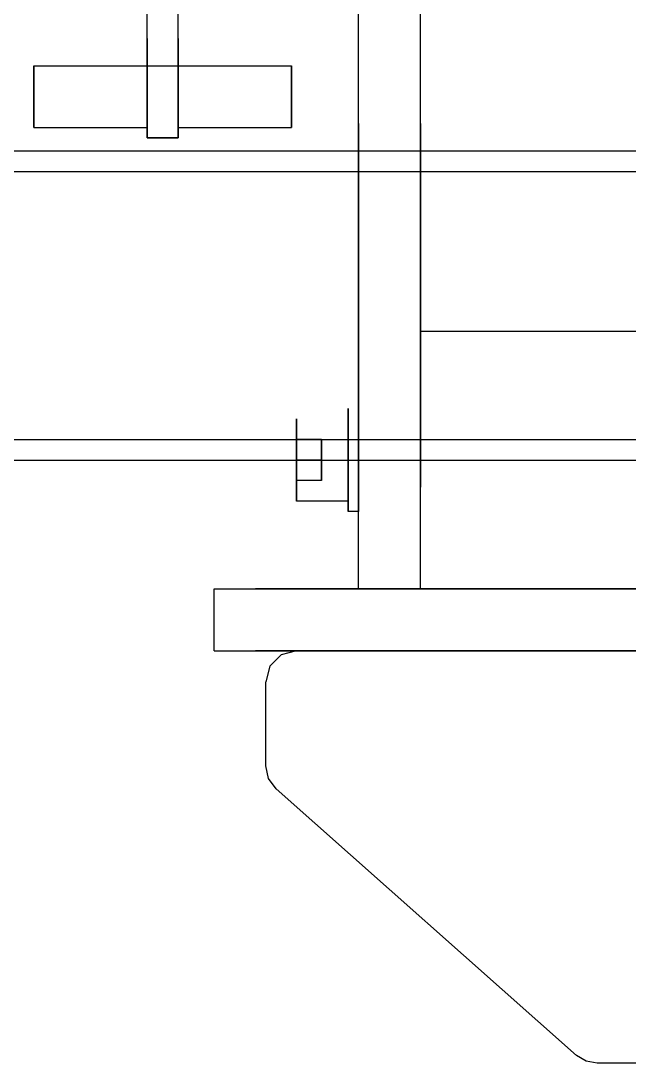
# Model space of a CAD drawing. Header units: millimetres. Extents: x -201 to 3037, y -406 to 3230.
# Drawn here: x 2282.5 to 2400.5, y 1040 to 1242.2 of the extents above; entities that cross this region are included whole.
import ezdxf

# ---------------------------------------------------------------- set-up
doc = ezdxf.new("R2010")
doc.units = ezdxf.units.MM
doc.layers.add('HIDDEN', color=8, linetype='Continuous')
doc.layers.add('VISIBLE', color=7, linetype='Continuous')

msp = doc.modelspace()

# ---------------------------------------------------------------- linework, layer by layer
at = {"layer": 'HIDDEN'}
for points in [[(2307, 1219.5), (2307, 1376)], [(2313, 1219.5), (2313, 1376)], [(2348, 1132), (2348, 1342)], [(2360, 1132), (2360, 1342)], [(2307, 1232.5), (2307, 1233.2), (2307, 1233.89), (2307, 1234.56), (2307, 1235.21), (2307, 1235.83), (2307, 1236.4), (2307, 1236.92), (2307, 1237.39), (2307, 1237.79), (2307, 1238.13), (2307, 1238.4), (2307, 1238.59), (2307, 1238.71), (2307, 1238.75)], [(2307, 1238.75), (2307, 1238.71), (2307, 1238.59), (2307, 1238.4), (2307, 1238.13), (2307, 1237.79), (2307, 1237.39), (2307, 1236.92), (2307, 1236.4), (2307, 1235.83), (2307, 1235.21), (2307, 1234.56), (2307, 1233.89), (2307, 1233.2), (2307, 1232.5)], [(2313, 1232.5), (2313, 1233.2), (2313, 1233.89), (2313, 1234.56), (2313, 1235.21), (2313, 1235.83), (2313, 1236.4), (2313, 1236.92), (2313, 1237.39), (2313, 1237.79), (2313, 1238.13), (2313, 1238.4), (2313, 1238.59), (2313, 1238.71), (2313, 1238.75)], [(2313, 1238.75), (2313, 1238.71), (2313, 1238.59), (2313, 1238.4), (2313, 1238.13), (2313, 1237.79), (2313, 1237.39), (2313, 1236.92), (2313, 1236.4), (2313, 1235.83), (2313, 1235.21), (2313, 1234.56), (2313, 1233.89), (2313, 1233.2), (2313, 1232.5)], [(2285, 1221.5), (2285, 1221.65), (2285, 1222.09), (2285, 1222.81), (2285, 1223.76), (2285, 1224.9), (2285, 1226.16), (2285, 1227.5), (2285, 1228.84), (2285, 1230.1), (2285, 1231.24), (2285, 1232.19), (2285, 1232.91), (2285, 1233.35), (2285, 1233.5)], [(2307, 1233.5), (2313, 1233.5)], [(2335, 1221.5), (2335, 1221.65), (2335, 1222.09), (2335, 1222.81), (2335, 1223.76), (2335, 1224.9), (2335, 1226.16), (2335, 1227.5), (2335, 1228.84), (2335, 1230.1), (2335, 1231.24), (2335, 1232.19), (2335, 1232.91), (2335, 1233.35), (2335, 1233.5)], [(2307, 1222.5), (2307, 1232.5)], [(2307, 1232.5), (2307, 1222.5)], [(2313, 1222.5), (2313, 1232.5)], [(2313, 1232.5), (2313, 1222.5)], [(2307, 1222.5), (2307, 1222.28), (2307, 1222.05), (2307, 1221.83), (2307, 1221.61), (2307, 1221.39), (2307, 1221.17), (2307, 1220.95), (2307, 1220.74), (2307, 1220.52), (2307, 1220.31), (2307, 1220.1), (2307, 1219.9), (2307, 1219.7), (2307, 1219.5)], [(2307, 1219.5), (2307, 1219.7), (2307, 1219.9), (2307, 1220.1), (2307, 1220.31), (2307, 1220.52), (2307, 1220.74), (2307, 1220.95), (2307, 1221.17), (2307, 1221.39), (2307, 1221.61), (2307, 1221.83), (2307, 1222.05), (2307, 1222.28), (2307, 1222.5)], [(2313, 1222.5), (2313, 1222.28), (2313, 1222.05), (2313, 1221.83), (2313, 1221.61), (2313, 1221.39), (2313, 1221.17), (2313, 1220.95), (2313, 1220.74), (2313, 1220.52), (2313, 1220.31), (2313, 1220.1), (2313, 1219.9), (2313, 1219.7), (2313, 1219.5)], [(2313, 1219.5), (2313, 1219.7), (2313, 1219.9), (2313, 1220.1), (2313, 1220.31), (2313, 1220.52), (2313, 1220.74), (2313, 1220.95), (2313, 1221.17), (2313, 1221.39), (2313, 1221.61), (2313, 1221.83), (2313, 1222.05), (2313, 1222.28), (2313, 1222.5)], [(2348, 1217), (2348, 1217.59), (2348, 1218.17), (2348, 1218.73), (2348, 1219.28), (2348, 1219.79), (2348, 1220.27), (2348, 1220.71), (2348, 1221.1), (2348, 1221.45), (2348, 1221.73), (2348, 1221.96), (2348, 1222.12), (2348, 1222.22), (2348, 1222.25)], [(2348, 1222.25), (2348, 1222.22), (2348, 1222.12), (2348, 1221.96), (2348, 1221.73), (2348, 1221.45), (2348, 1221.1), (2348, 1220.71), (2348, 1220.27), (2348, 1219.79), (2348, 1219.28), (2348, 1218.73), (2348, 1218.17), (2348, 1217.59), (2348, 1217)], [(2348, 1217), (2348, 1217.59), (2348, 1218.17), (2348, 1218.73), (2348, 1219.28), (2348, 1219.79), (2348, 1220.27), (2348, 1220.71), (2348, 1221.1), (2348, 1221.45), (2348, 1221.73), (2348, 1221.96), (2348, 1222.12), (2348, 1222.22), (2348, 1222.25)], [(2348, 1222.25), (2348, 1222.22), (2348, 1222.12), (2348, 1221.96), (2348, 1221.73), (2348, 1221.45), (2348, 1221.1), (2348, 1220.71), (2348, 1220.27), (2348, 1219.79), (2348, 1219.28), (2348, 1218.73), (2348, 1218.17), (2348, 1217.59), (2348, 1217)], [(2360, 1217), (2360, 1217.59), (2360, 1218.17), (2360, 1218.73), (2360, 1219.28), (2360, 1219.79), (2360, 1220.27), (2360, 1220.71), (2360, 1221.1), (2360, 1221.45), (2360, 1221.73), (2360, 1221.96), (2360, 1222.12), (2360, 1222.22), (2360, 1222.25)], [(2360, 1222.25), (2360, 1222.22), (2360, 1222.12), (2360, 1221.96), (2360, 1221.73), (2360, 1221.45), (2360, 1221.1), (2360, 1220.71), (2360, 1220.27), (2360, 1219.79), (2360, 1219.28), (2360, 1218.73), (2360, 1218.17), (2360, 1217.59), (2360, 1217)], [(2360, 1217), (2360, 1217.59), (2360, 1218.17), (2360, 1218.73), (2360, 1219.28), (2360, 1219.79), (2360, 1220.27), (2360, 1220.71), (2360, 1221.1), (2360, 1221.45), (2360, 1221.73), (2360, 1221.96), (2360, 1222.12), (2360, 1222.22), (2360, 1222.25)], [(2360, 1222.25), (2360, 1222.22), (2360, 1222.12), (2360, 1221.96), (2360, 1221.73), (2360, 1221.45), (2360, 1221.1), (2360, 1220.71), (2360, 1220.27), (2360, 1219.79), (2360, 1219.28), (2360, 1218.73), (2360, 1218.17), (2360, 1217.59), (2360, 1217)], [(2313, 1219.5), (2307, 1219.5)], [(2307, 1219.5), (2313, 1219.5)], [(2307, 1219.5), (2313, 1219.5)], [(1800, 1217), (2750, 1217)], [(1800, 1217), (2750, 1217)], [(2220, 1217), (2580, 1217)], [(2348, 1157), (2348, 1217)], [(2348, 1217), (2348, 1157)], [(2348, 1157), (2348, 1217)], [(2348, 1217), (2348, 1157)], [(2348, 1157), (2348, 1217)], [(2360, 1157), (2360, 1217)], [(2360, 1217), (2360, 1157)], [(2360, 1157), (2360, 1217)], [(2360, 1217), (2360, 1157)], [(2360, 1157), (2360, 1217)], [(1800, 1213), (2750, 1213)], [(1800, 1213), (2750, 1213)], [(2220, 1213), (2580, 1213)], [(2220, 1213), (2580, 1213)], [(2360, 1132), (2360, 1182)], [(2360, 1182), (2440, 1182)], [(2360, 1157), (2360, 1182)], [(2360, 1182), (2440, 1182)], [(2346, 1157), (2346, 1158.12), (2346, 1159.23), (2346, 1160.3), (2346, 1161.34), (2346, 1162.32), (2346, 1163.23), (2346, 1164.07), (2346, 1164.82), (2346, 1165.47), (2346, 1166.01), (2346, 1166.44), (2346, 1166.75), (2346, 1166.94), (2346, 1167)], [(2346, 1167), (2346, 1166.75), (2346, 1166.01), (2346, 1164.82), (2346, 1163.23), (2346, 1161.34), (2346, 1159.23), (2346, 1157), (2346, 1154.77), (2346, 1152.66), (2346, 1150.77), (2346, 1149.18), (2346, 1147.99), (2346, 1147.25), (2346, 1147)], [(2346, 1157), (2346, 1158.12), (2346, 1159.23), (2346, 1160.3), (2346, 1161.34), (2346, 1162.32), (2346, 1163.23), (2346, 1164.07), (2346, 1164.82), (2346, 1165.47), (2346, 1166.01), (2346, 1166.44), (2346, 1166.75), (2346, 1166.94), (2346, 1167)], [(2346, 1167), (2346, 1166.75), (2346, 1166.01), (2346, 1164.82), (2346, 1163.23), (2346, 1161.34), (2346, 1159.23), (2346, 1157), (2346, 1154.77), (2346, 1152.66), (2346, 1150.77), (2346, 1149.18), (2346, 1147.99), (2346, 1147.25), (2346, 1147)], [(2348, 1157), (2348, 1158.12), (2348, 1159.23), (2348, 1160.3), (2348, 1161.34), (2348, 1162.32), (2348, 1163.23), (2348, 1164.07), (2348, 1164.82), (2348, 1165.47), (2348, 1166.01), (2348, 1166.44), (2348, 1166.75), (2348, 1166.94), (2348, 1167)], [(2348, 1167), (2348, 1166.75), (2348, 1166.01), (2348, 1164.82), (2348, 1163.23), (2348, 1161.34), (2348, 1159.23), (2348, 1157), (2348, 1154.77), (2348, 1152.66), (2348, 1150.77), (2348, 1149.18), (2348, 1147.99), (2348, 1147.25), (2348, 1147)], [(2348, 1157), (2348, 1158.12), (2348, 1159.23), (2348, 1160.3), (2348, 1161.34), (2348, 1162.32), (2348, 1163.23), (2348, 1164.07), (2348, 1164.82), (2348, 1165.47), (2348, 1166.01), (2348, 1166.44), (2348, 1166.75), (2348, 1166.94), (2348, 1167)], [(2348, 1167), (2348, 1166.75), (2348, 1166.01), (2348, 1164.82), (2348, 1163.23), (2348, 1161.34), (2348, 1159.23), (2348, 1157), (2348, 1154.77), (2348, 1152.66), (2348, 1150.77), (2348, 1149.18), (2348, 1147.99), (2348, 1147.25), (2348, 1147)], [(2336, 1157), (2336, 1157.9), (2336, 1158.78), (2336, 1159.64), (2336, 1160.47), (2336, 1161.26), (2336, 1161.99), (2336, 1162.66), (2336, 1163.25), (2336, 1163.77), (2336, 1164.21), (2336, 1164.55), (2336, 1164.8), (2336, 1164.95), (2336, 1165)], [(2336, 1165), (2336, 1164.8), (2336, 1164.21), (2336, 1163.25), (2336, 1161.99), (2336, 1160.47), (2336, 1158.78), (2336, 1157), (2336, 1155.22), (2336, 1153.53), (2336, 1152.01), (2336, 1150.75), (2336, 1149.79), (2336, 1149.2), (2336, 1149)], [(2336, 1157), (2336, 1157.9), (2336, 1158.78), (2336, 1159.64), (2336, 1160.47), (2336, 1161.26), (2336, 1161.99), (2336, 1162.66), (2336, 1163.25), (2336, 1163.77), (2336, 1164.21), (2336, 1164.55), (2336, 1164.8), (2336, 1164.95), (2336, 1165)], [(2336, 1165), (2336, 1164.8), (2336, 1164.21), (2336, 1163.25), (2336, 1161.99), (2336, 1160.47), (2336, 1158.78), (2336, 1157), (2336, 1155.22), (2336, 1153.53), (2336, 1152.01), (2336, 1150.75), (2336, 1149.79), (2336, 1149.2), (2336, 1149)], [(2346, 1157), (2346, 1157.9), (2346, 1158.78), (2346, 1159.64), (2346, 1160.47), (2346, 1161.26), (2346, 1161.99), (2346, 1162.66), (2346, 1163.25), (2346, 1163.77), (2346, 1164.21), (2346, 1164.55), (2346, 1164.8), (2346, 1164.95), (2346, 1165)], [(2346, 1165), (2346, 1164.8), (2346, 1164.21), (2346, 1163.25), (2346, 1161.99), (2346, 1160.47), (2346, 1158.78), (2346, 1157), (2346, 1155.22), (2346, 1153.53), (2346, 1152.01), (2346, 1150.75), (2346, 1149.79), (2346, 1149.2), (2346, 1149)], [(2346, 1157), (2346, 1157.9), (2346, 1158.78), (2346, 1159.64), (2346, 1160.47), (2346, 1161.26), (2346, 1161.99), (2346, 1162.66), (2346, 1163.25), (2346, 1163.77), (2346, 1164.21), (2346, 1164.55), (2346, 1164.8), (2346, 1164.95), (2346, 1165)], [(2346, 1165), (2346, 1164.8), (2346, 1164.21), (2346, 1163.25), (2346, 1161.99), (2346, 1160.47), (2346, 1158.78), (2346, 1157), (2346, 1155.22), (2346, 1153.53), (2346, 1152.01), (2346, 1150.75), (2346, 1149.79), (2346, 1149.2), (2346, 1149)], [(1800, 1161), (2750, 1161)], [(1800, 1161), (2750, 1161)], [(2220, 1161), (2580, 1161)], [(2220, 1161), (2580, 1161)], [(2336, 1157), (2336, 1161)], [(2336, 1161), (2336, 1157)], [(2340.8, 1161), (2336, 1161)], [(2340.8, 1161), (2336, 1161)], [(2336, 1157), (2336, 1161)], [(2336, 1161), (2336, 1157)], [(2340.8, 1161), (2336, 1161)], [(2340.8, 1161), (2336, 1161)], [(2340.8, 1161), (2340.8, 1157)], [(2340.8, 1157), (2340.8, 1161)], [(2340.8, 1161), (2340.8, 1157)], [(2340.8, 1157), (2340.8, 1161)], [(2346, 1157), (2346, 1157.59), (2346, 1158.17), (2346, 1158.73), (2346, 1159.28), (2346, 1159.79), (2346, 1160.27), (2346, 1160.71), (2346, 1161.1), (2346, 1161.45), (2346, 1161.73), (2346, 1161.96), (2346, 1162.12), (2346, 1162.22), (2346, 1162.25)], [(2346, 1162.25), (2346, 1162.12), (2346, 1161.73), (2346, 1161.1), (2346, 1160.27), (2346, 1159.28), (2346, 1158.17), (2346, 1157), (2346, 1155.83), (2346, 1154.72), (2346, 1153.73), (2346, 1152.9), (2346, 1152.27), (2346, 1151.88), (2346, 1151.75)], [(2346, 1157), (2346, 1157.59), (2346, 1158.17), (2346, 1158.73), (2346, 1159.28), (2346, 1159.79), (2346, 1160.27), (2346, 1160.71), (2346, 1161.1), (2346, 1161.45), (2346, 1161.73), (2346, 1161.96), (2346, 1162.12), (2346, 1162.22), (2346, 1162.25)], [(2346, 1162.25), (2346, 1162.12), (2346, 1161.73), (2346, 1161.1), (2346, 1160.27), (2346, 1159.28), (2346, 1158.17), (2346, 1157), (2346, 1155.83), (2346, 1154.72), (2346, 1153.73), (2346, 1152.9), (2346, 1152.27), (2346, 1151.88), (2346, 1151.75)], [(2348, 1157), (2348, 1157.59), (2348, 1158.17), (2348, 1158.73), (2348, 1159.28), (2348, 1159.79), (2348, 1160.27), (2348, 1160.71), (2348, 1161.1), (2348, 1161.45), (2348, 1161.73), (2348, 1161.96), (2348, 1162.12), (2348, 1162.22), (2348, 1162.25)], [(2348, 1162.25), (2348, 1162.12), (2348, 1161.73), (2348, 1161.1), (2348, 1160.27), (2348, 1159.28), (2348, 1158.17), (2348, 1157), (2348, 1155.83), (2348, 1154.72), (2348, 1153.73), (2348, 1152.9), (2348, 1152.27), (2348, 1151.88), (2348, 1151.75)], [(2348, 1157), (2348, 1157.59), (2348, 1158.17), (2348, 1158.73), (2348, 1159.28), (2348, 1159.79), (2348, 1160.27), (2348, 1160.71), (2348, 1161.1), (2348, 1161.45), (2348, 1161.73), (2348, 1161.96), (2348, 1162.12), (2348, 1162.22), (2348, 1162.25)], [(2348, 1162.25), (2348, 1162.12), (2348, 1161.73), (2348, 1161.1), (2348, 1160.27), (2348, 1159.28), (2348, 1158.17), (2348, 1157), (2348, 1155.83), (2348, 1154.72), (2348, 1153.73), (2348, 1152.9), (2348, 1152.27), (2348, 1151.88), (2348, 1151.75)], [(1800, 1157), (2750, 1157)], [(1800, 1157), (2750, 1157)], [(2220, 1157), (2580, 1157)], [(2336, 1149), (2336, 1149.05), (2336, 1149.2), (2336, 1149.45), (2336, 1149.79), (2336, 1150.23), (2336, 1150.75), (2336, 1151.34), (2336, 1152.01), (2336, 1152.74), (2336, 1153.53), (2336, 1154.36), (2336, 1155.22), (2336, 1156.1), (2336, 1157)], [(2336, 1153), (2336, 1157)], [(2336, 1157), (2336, 1153)], [(2340.8, 1157), (2336, 1157)], [(2340.8, 1157), (2336, 1157)], [(2336, 1153), (2336, 1157)], [(2336, 1157), (2336, 1153)], [(2340.8, 1157), (2336, 1157)], [(2340.8, 1157), (2336, 1157)], [(2340.8, 1157), (2340.8, 1153)], [(2340.8, 1153), (2340.8, 1157)], [(2340.8, 1157), (2340.8, 1153)], [(2340.8, 1153), (2340.8, 1157)], [(2346, 1147), (2346, 1147.06), (2346, 1147.25), (2346, 1147.56), (2346, 1147.99), (2346, 1148.53), (2346, 1149.18), (2346, 1149.93), (2346, 1150.77), (2346, 1151.68), (2346, 1152.66), (2346, 1153.7), (2346, 1154.77), (2346, 1155.88), (2346, 1157)], [(2346, 1151.75), (2346, 1151.78), (2346, 1151.88), (2346, 1152.04), (2346, 1152.27), (2346, 1152.55), (2346, 1152.9), (2346, 1153.29), (2346, 1153.73), (2346, 1154.21), (2346, 1154.72), (2346, 1155.27), (2346, 1155.83), (2346, 1156.41), (2346, 1157)], [(2346, 1149), (2346, 1149.05), (2346, 1149.2), (2346, 1149.45), (2346, 1149.79), (2346, 1150.23), (2346, 1150.75), (2346, 1151.34), (2346, 1152.01), (2346, 1152.74), (2346, 1153.53), (2346, 1154.36), (2346, 1155.22), (2346, 1156.1), (2346, 1157)], [(2346, 1151.75), (2346, 1151.78), (2346, 1151.88), (2346, 1152.04), (2346, 1152.27), (2346, 1152.55), (2346, 1152.9), (2346, 1153.29), (2346, 1153.73), (2346, 1154.21), (2346, 1154.72), (2346, 1155.27), (2346, 1155.83), (2346, 1156.41), (2346, 1157)], [(2346, 1149), (2346, 1149.05), (2346, 1149.2), (2346, 1149.45), (2346, 1149.79), (2346, 1150.23), (2346, 1150.75), (2346, 1151.34), (2346, 1152.01), (2346, 1152.74), (2346, 1153.53), (2346, 1154.36), (2346, 1155.22), (2346, 1156.1), (2346, 1157)], [(2348, 1157), (2348, 1156.41), (2348, 1155.83), (2348, 1155.27), (2348, 1154.72), (2348, 1154.21), (2348, 1153.73), (2348, 1153.29), (2348, 1152.9), (2348, 1152.55), (2348, 1152.27), (2348, 1152.04), (2348, 1151.88), (2348, 1151.78), (2348, 1151.75)], [(2348, 1151.75), (2348, 1151.78), (2348, 1151.88), (2348, 1152.04), (2348, 1152.27), (2348, 1152.55), (2348, 1152.9), (2348, 1153.29), (2348, 1153.73), (2348, 1154.21), (2348, 1154.72), (2348, 1155.27), (2348, 1155.83), (2348, 1156.41), (2348, 1157)], [(2348, 1157), (2348, 1156.41), (2348, 1155.83), (2348, 1155.27), (2348, 1154.72), (2348, 1154.21), (2348, 1153.73), (2348, 1153.29), (2348, 1152.9), (2348, 1152.55), (2348, 1152.27), (2348, 1152.04), (2348, 1151.88), (2348, 1151.78), (2348, 1151.75)], [(2348, 1151.75), (2348, 1151.78), (2348, 1151.88), (2348, 1152.04), (2348, 1152.27), (2348, 1152.55), (2348, 1152.9), (2348, 1153.29), (2348, 1153.73), (2348, 1154.21), (2348, 1154.72), (2348, 1155.27), (2348, 1155.83), (2348, 1156.41), (2348, 1157)], [(2348, 1147), (2348, 1147.06), (2348, 1147.25), (2348, 1147.56), (2348, 1147.99), (2348, 1148.53), (2348, 1149.18), (2348, 1149.93), (2348, 1150.77), (2348, 1151.68), (2348, 1152.66), (2348, 1153.7), (2348, 1154.77), (2348, 1155.88), (2348, 1157)], [(2348, 1151.75), (2348, 1151.78), (2348, 1151.88), (2348, 1152.04), (2348, 1152.27), (2348, 1152.55), (2348, 1152.9), (2348, 1153.29), (2348, 1153.73), (2348, 1154.21), (2348, 1154.72), (2348, 1155.27), (2348, 1155.83), (2348, 1156.41), (2348, 1157)], [(2348, 1147), (2348, 1147.06), (2348, 1147.25), (2348, 1147.56), (2348, 1147.99), (2348, 1148.53), (2348, 1149.18), (2348, 1149.93), (2348, 1150.77), (2348, 1151.68), (2348, 1152.66), (2348, 1153.7), (2348, 1154.77), (2348, 1155.88), (2348, 1157)], [(2348, 1151.75), (2348, 1151.78), (2348, 1151.88), (2348, 1152.04), (2348, 1152.27), (2348, 1152.55), (2348, 1152.9), (2348, 1153.29), (2348, 1153.73), (2348, 1154.21), (2348, 1154.72), (2348, 1155.27), (2348, 1155.83), (2348, 1156.41), (2348, 1157)], [(2360, 1157), (2360, 1156.41), (2360, 1155.83), (2360, 1155.27), (2360, 1154.72), (2360, 1154.21), (2360, 1153.73), (2360, 1153.29), (2360, 1152.9), (2360, 1152.55), (2360, 1152.27), (2360, 1152.04), (2360, 1151.88), (2360, 1151.78), (2360, 1151.75)], [(2360, 1151.75), (2360, 1151.78), (2360, 1151.88), (2360, 1152.04), (2360, 1152.27), (2360, 1152.55), (2360, 1152.9), (2360, 1153.29), (2360, 1153.73), (2360, 1154.21), (2360, 1154.72), (2360, 1155.27), (2360, 1155.83), (2360, 1156.41), (2360, 1157)], [(2360, 1157), (2360, 1156.41), (2360, 1155.83), (2360, 1155.27), (2360, 1154.72), (2360, 1154.21), (2360, 1153.73), (2360, 1153.29), (2360, 1152.9), (2360, 1152.55), (2360, 1152.27), (2360, 1152.04), (2360, 1151.88), (2360, 1151.78), (2360, 1151.75)], [(2360, 1151.75), (2360, 1151.78), (2360, 1151.88), (2360, 1152.04), (2360, 1152.27), (2360, 1152.55), (2360, 1152.9), (2360, 1153.29), (2360, 1153.73), (2360, 1154.21), (2360, 1154.72), (2360, 1155.27), (2360, 1155.83), (2360, 1156.41), (2360, 1157)], [(2340.8, 1153), (2336, 1153)], [(2340.8, 1153), (2336, 1153)], [(2340.8, 1153), (2336, 1153)], [(2340.8, 1153), (2336, 1153)], [(2320, 1120), (2320, 1132)], [(2320, 1132), (2320.05, 1132), (2320.2, 1132), (2320.45, 1132), (2320.79, 1132), (2321.23, 1132), (2321.75, 1132), (2322.34, 1132), (2323.01, 1132), (2323.74, 1132), (2324.53, 1132), (2325.36, 1132), (2326.22, 1132), (2327.1, 1132), (2328, 1132)], [(2472, 1132), (2328, 1132)], [(2338.3, 1132), (2338.22, 1132), (2337.97, 1132), (2337.58, 1132), (2337.06, 1132), (2336.43, 1132), (2335.73, 1132), (2335, 1132), (2334.27, 1132), (2333.57, 1132), (2332.94, 1132), (2332.42, 1132), (2332.03, 1132), (2331.78, 1132), (2331.7, 1132)], [(2331.7, 1132), (2331.72, 1132), (2331.78, 1132), (2331.89, 1132), (2332.03, 1132), (2332.21, 1132), (2332.42, 1132), (2332.67, 1132), (2332.94, 1132), (2333.24, 1132), (2333.57, 1132), (2333.91, 1132), (2334.27, 1132), (2334.63, 1132), (2335, 1132)], [(2338.3, 1132), (2338.22, 1132), (2337.97, 1132), (2337.58, 1132), (2337.06, 1132), (2336.43, 1132), (2335.73, 1132), (2335, 1132), (2334.27, 1132), (2333.57, 1132), (2332.94, 1132), (2332.42, 1132), (2332.03, 1132), (2331.78, 1132), (2331.7, 1132)], [(2331.7, 1132), (2331.72, 1132), (2331.78, 1132), (2331.89, 1132), (2332.03, 1132), (2332.21, 1132), (2332.42, 1132), (2332.67, 1132), (2332.94, 1132), (2333.24, 1132), (2333.57, 1132), (2333.91, 1132), (2334.27, 1132), (2334.63, 1132), (2335, 1132)], [(2335, 1132), (2335.37, 1132), (2335.73, 1132), (2336.09, 1132), (2336.43, 1132), (2336.76, 1132), (2337.06, 1132), (2337.33, 1132), (2337.58, 1132), (2337.79, 1132), (2337.97, 1132), (2338.11, 1132), (2338.22, 1132), (2338.28, 1132), (2338.3, 1132)], [(2335, 1132), (2335.37, 1132), (2335.73, 1132), (2336.09, 1132), (2336.43, 1132), (2336.76, 1132), (2337.06, 1132), (2337.33, 1132), (2337.58, 1132), (2337.79, 1132), (2337.97, 1132), (2338.11, 1132), (2338.22, 1132), (2338.28, 1132), (2338.3, 1132)], [(2360, 1132), (2348, 1132)], [(2360, 1132), (2348, 1132)], [(2360, 1132), (2440, 1132)], [(2360, 1132), (2440, 1132)], [(2379.25, 1132), (2379.14, 1132), (2378.83, 1132), (2378.32, 1132), (2377.65, 1132), (2376.84, 1132), (2375.95, 1132), (2375, 1132), (2374.05, 1132), (2373.16, 1132), (2372.35, 1132), (2371.68, 1132), (2371.17, 1132), (2370.86, 1132), (2370.75, 1132)], [(2370.75, 1132), (2370.78, 1132), (2370.86, 1132), (2370.99, 1132), (2371.17, 1132), (2371.4, 1132), (2371.68, 1132), (2371.99, 1132), (2372.35, 1132), (2372.74, 1132), (2373.16, 1132), (2373.6, 1132), (2374.05, 1132), (2374.52, 1132), (2375, 1132)], [(2379.25, 1132), (2379.14, 1132), (2378.83, 1132), (2378.32, 1132), (2377.65, 1132), (2376.84, 1132), (2375.95, 1132), (2375, 1132), (2374.05, 1132), (2373.16, 1132), (2372.35, 1132), (2371.68, 1132), (2371.17, 1132), (2370.86, 1132), (2370.75, 1132)], [(2370.75, 1132), (2370.78, 1132), (2370.86, 1132), (2370.99, 1132), (2371.17, 1132), (2371.4, 1132), (2371.68, 1132), (2371.99, 1132), (2372.35, 1132), (2372.74, 1132), (2373.16, 1132), (2373.6, 1132), (2374.05, 1132), (2374.52, 1132), (2375, 1132)], [(2375, 1132), (2375.48, 1132), (2375.95, 1132), (2376.4, 1132), (2376.84, 1132), (2377.26, 1132), (2377.65, 1132), (2378.01, 1132), (2378.32, 1132), (2378.6, 1132), (2378.83, 1132), (2379.01, 1132), (2379.14, 1132), (2379.22, 1132), (2379.25, 1132)], [(2375, 1132), (2375.48, 1132), (2375.95, 1132), (2376.4, 1132), (2376.84, 1132), (2377.26, 1132), (2377.65, 1132), (2378.01, 1132), (2378.32, 1132), (2378.6, 1132), (2378.83, 1132), (2379.01, 1132), (2379.14, 1132), (2379.22, 1132), (2379.25, 1132)], [(2320, 1120), (2320.05, 1120), (2320.2, 1120), (2320.45, 1120), (2320.79, 1120), (2321.23, 1120), (2321.75, 1120), (2322.34, 1120), (2323.01, 1120), (2323.74, 1120), (2324.53, 1120), (2325.36, 1120), (2326.22, 1120), (2327.1, 1120), (2328, 1120)], [(2472, 1120), (2328, 1120)], [(2336, 1120), (2333, 1119.2), (2330.8, 1117), (2330, 1114)], [(2338.3, 1120), (2338.22, 1120), (2337.97, 1120), (2337.58, 1120), (2337.06, 1120), (2336.43, 1120), (2335.73, 1120), (2335, 1120), (2334.27, 1120), (2333.57, 1120), (2332.94, 1120), (2332.42, 1120), (2332.03, 1120), (2331.78, 1120), (2331.7, 1120)], [(2331.7, 1120), (2331.72, 1120), (2331.78, 1120), (2331.89, 1120), (2332.03, 1120), (2332.21, 1120), (2332.42, 1120), (2332.67, 1120), (2332.94, 1120), (2333.24, 1120), (2333.57, 1120), (2333.91, 1120), (2334.27, 1120), (2334.63, 1120), (2335, 1120)], [(2338.3, 1120), (2338.22, 1120), (2337.97, 1120), (2337.58, 1120), (2337.06, 1120), (2336.43, 1120), (2335.73, 1120), (2335, 1120), (2334.27, 1120), (2333.57, 1120), (2332.94, 1120), (2332.42, 1120), (2332.03, 1120), (2331.78, 1120), (2331.7, 1120)], [(2331.7, 1120), (2331.72, 1120), (2331.78, 1120), (2331.89, 1120), (2332.03, 1120), (2332.21, 1120), (2332.42, 1120), (2332.67, 1120), (2332.94, 1120), (2333.24, 1120), (2333.57, 1120), (2333.91, 1120), (2334.27, 1120), (2334.63, 1120), (2335, 1120)], [(2335, 1120), (2335.37, 1120), (2335.73, 1120), (2336.09, 1120), (2336.43, 1120), (2336.76, 1120), (2337.06, 1120), (2337.33, 1120), (2337.58, 1120), (2337.79, 1120), (2337.97, 1120), (2338.11, 1120), (2338.22, 1120), (2338.28, 1120), (2338.3, 1120)], [(2335, 1120), (2335.37, 1120), (2335.73, 1120), (2336.09, 1120), (2336.43, 1120), (2336.76, 1120), (2337.06, 1120), (2337.33, 1120), (2337.58, 1120), (2337.79, 1120), (2337.97, 1120), (2338.11, 1120), (2338.22, 1120), (2338.28, 1120), (2338.3, 1120)], [(2336, 1120), (2464, 1120)], [(2336, 1120), (2464, 1120)], [(2379.25, 1120), (2379.14, 1120), (2378.83, 1120), (2378.32, 1120), (2377.65, 1120), (2376.84, 1120), (2375.95, 1120), (2375, 1120), (2374.05, 1120), (2373.16, 1120), (2372.35, 1120), (2371.68, 1120), (2371.17, 1120), (2370.86, 1120), (2370.75, 1120)], [(2370.75, 1120), (2370.78, 1120), (2370.86, 1120), (2370.99, 1120), (2371.17, 1120), (2371.4, 1120), (2371.68, 1120), (2371.99, 1120), (2372.35, 1120), (2372.74, 1120), (2373.16, 1120), (2373.6, 1120), (2374.05, 1120), (2374.52, 1120), (2375, 1120)], [(2379.25, 1120), (2379.14, 1120), (2378.83, 1120), (2378.32, 1120), (2377.65, 1120), (2376.84, 1120), (2375.95, 1120), (2375, 1120), (2374.05, 1120), (2373.16, 1120), (2372.35, 1120), (2371.68, 1120), (2371.17, 1120), (2370.86, 1120), (2370.75, 1120)], [(2370.75, 1120), (2370.78, 1120), (2370.86, 1120), (2370.99, 1120), (2371.17, 1120), (2371.4, 1120), (2371.68, 1120), (2371.99, 1120), (2372.35, 1120), (2372.74, 1120), (2373.16, 1120), (2373.6, 1120), (2374.05, 1120), (2374.52, 1120), (2375, 1120)], [(2375, 1120), (2375.48, 1120), (2375.95, 1120), (2376.4, 1120), (2376.84, 1120), (2377.26, 1120), (2377.65, 1120), (2378.01, 1120), (2378.32, 1120), (2378.6, 1120), (2378.83, 1120), (2379.01, 1120), (2379.14, 1120), (2379.22, 1120), (2379.25, 1120)], [(2375, 1120), (2375.48, 1120), (2375.95, 1120), (2376.4, 1120), (2376.84, 1120), (2377.26, 1120), (2377.65, 1120), (2378.01, 1120), (2378.32, 1120), (2378.6, 1120), (2378.83, 1120), (2379.01, 1120), (2379.14, 1120), (2379.22, 1120), (2379.25, 1120)], [(2330, 1097.7), (2330, 1114)], [(2332.02, 1093.21), (2330.53, 1095.24), (2330, 1097.7)], [(2390.3, 1041.51), (2332.02, 1093.21)], [(2394.28, 1040), (2392.15, 1040.39), (2390.3, 1041.51)], [(2405.72, 1040), (2394.28, 1040)]]:
    msp.add_lwpolyline(points, dxfattribs=at)
at = {"layer": 'VISIBLE'}
for points in [[(2307, 1219.5), (2307, 1376)], [(2313, 1219.5), (2313, 1376)], [(2348, 1217), (2348, 1342)], [(2360, 1217), (2360, 1342)], [(2285, 1233.5), (2307, 1233.5)], [(2285, 1233.5), (2285, 1233.35), (2285, 1232.91), (2285, 1232.19), (2285, 1231.24), (2285, 1230.1), (2285, 1228.84), (2285, 1227.5), (2285, 1226.16), (2285, 1224.9), (2285, 1223.76), (2285, 1222.81), (2285, 1222.09), (2285, 1221.65), (2285, 1221.5)], [(2313, 1233.5), (2335, 1233.5)], [(2335, 1233.5), (2335, 1233.35), (2335, 1232.91), (2335, 1232.19), (2335, 1231.24), (2335, 1230.1), (2335, 1228.84), (2335, 1227.5), (2335, 1226.16), (2335, 1224.9), (2335, 1223.76), (2335, 1222.81), (2335, 1222.09), (2335, 1221.65), (2335, 1221.5)], [(2285, 1221.5), (2307, 1221.5)], [(2313, 1221.5), (2335, 1221.5)], [(2313, 1219.5), (2307, 1219.5)], [(2280, 1217), (2520, 1217)], [(2220, 1157), (2580, 1157)], [(2336, 1149), (2336, 1149.05), (2336, 1149.2), (2336, 1149.45), (2336, 1149.79), (2336, 1150.23), (2336, 1150.75), (2336, 1151.34), (2336, 1152.01), (2336, 1152.74), (2336, 1153.53), (2336, 1154.36), (2336, 1155.22), (2336, 1156.1), (2336, 1157)], [(2346, 1147), (2346, 1147.06), (2346, 1147.25), (2346, 1147.56), (2346, 1147.99), (2346, 1148.53), (2346, 1149.18), (2346, 1149.93), (2346, 1150.77), (2346, 1151.68), (2346, 1152.66), (2346, 1153.7), (2346, 1154.77), (2346, 1155.88), (2346, 1157)], [(2348, 1132), (2348, 1157)], [(2360, 1132), (2360, 1157)], [(2360, 1132), (2360, 1157)], [(2346, 1149), (2336, 1149)], [(2348, 1147), (2346, 1147)], [(2320, 1120), (2320, 1132)], [(2320, 1132), (2320.05, 1132), (2320.2, 1132), (2320.45, 1132), (2320.79, 1132), (2321.23, 1132), (2321.75, 1132), (2322.34, 1132), (2323.01, 1132), (2323.74, 1132), (2324.53, 1132), (2325.36, 1132), (2326.22, 1132), (2327.1, 1132), (2328, 1132)], [(2328, 1132), (2472, 1132)], [(2320, 1120), (2320.05, 1120), (2320.2, 1120), (2320.45, 1120), (2320.79, 1120), (2321.23, 1120), (2321.75, 1120), (2322.34, 1120), (2323.01, 1120), (2323.74, 1120), (2324.53, 1120), (2325.36, 1120), (2326.22, 1120), (2327.1, 1120), (2328, 1120)], [(2328, 1120), (2472, 1120)], [(2336, 1120), (2333, 1119.2), (2330.8, 1117), (2330, 1114)], [(2330, 1097.7), (2330, 1114)], [(2332.02, 1093.21), (2330.53, 1095.24), (2330, 1097.7)], [(2390.3, 1041.51), (2332.02, 1093.21)], [(2394.28, 1040), (2392.15, 1040.39), (2390.3, 1041.51)], [(2405.72, 1040), (2394.28, 1040)]]:
    msp.add_lwpolyline(points, dxfattribs=at)

doc.saveas('drawing.dxf')
